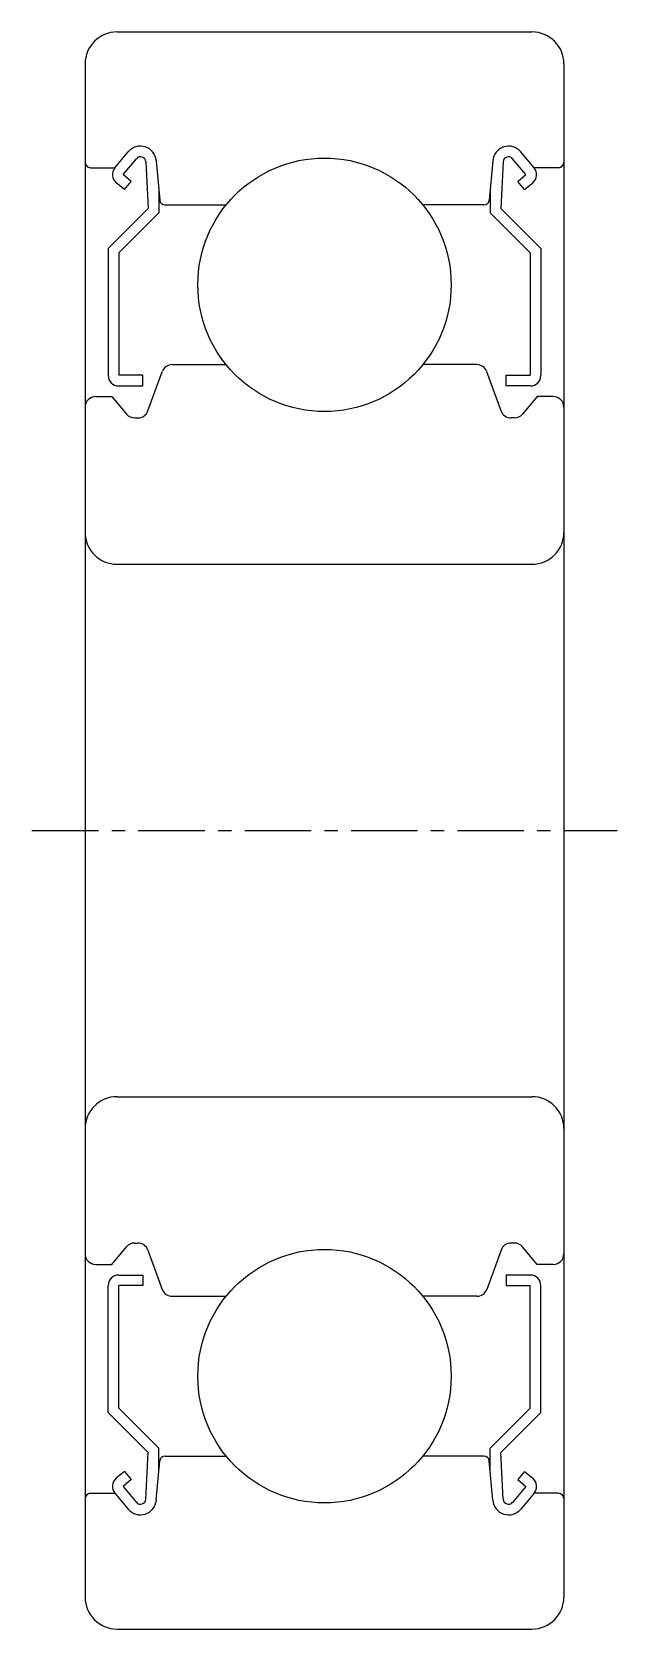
# Model space of a CAD drawing. Extents: x 73.8 to 144.9, y 78.1 to 135.3.
# Drawn here: x 133.89 to 144.89, y 105.32 to 135.32 of the extents above; entities outside this region: 2.
import ezdxf

# ---------------------------------------------------------------- set-up
doc = ezdxf.new("R2010")
doc.units = 0
doc.linetypes.add('CENTER', pattern=[2, 1.25, -0.25, 0.25, -0.25])
doc.layers.get('0').update_dxf_attribs({"linetype": 'CONTINUOUS'})
doc.layers.add('CENTER', color=1, linetype='CENTER')

msp = doc.modelspace()

# ---------------------------------------------------------------- linework, layer by layer
for p, q in [((135.492, 135.325), (143.292, 135.325)), ((134.892, 134.725), (134.892, 105.925)), ((143.892, 134.725), (143.892, 105.925)), ((135.452, 132.775), (135.702, 133.072)), ((135.605, 132.646), (135.855, 132.944)), ((136.23, 132.905), (136.295, 132.166)), ((142.554, 132.905), (142.489, 132.166)), ((143.179, 132.646), (142.929, 132.944)), ((143.332, 132.775), (143.082, 133.072)), ((134.992, 132.775), (135.452, 132.775)), ((135.758, 132.518), (135.605, 132.646)), ((136.032, 132.885), (136.075, 132.008)), ((142.752, 132.885), (142.709, 132.008)), ((143.026, 132.518), (143.179, 132.646)), ((143.792, 132.775), (143.332, 132.775)), ((135.63, 132.365), (135.477, 132.493)), ((135.63, 132.365), (135.758, 132.518)), ((136.275, 132.395), (136.275, 131.925)), ((142.509, 132.395), (142.509, 131.925)), ((143.154, 132.365), (143.026, 132.518)), ((143.154, 132.365), (143.307, 132.493)), ((136.075, 132.008), (135.325, 131.258)), ((136.395, 132.075), (137.543, 132.075)), ((142.389, 132.075), (141.241, 132.075)), ((142.709, 132.008), (143.459, 131.258)), ((136.275, 131.925), (135.525, 131.175)), ((142.509, 131.925), (143.259, 131.175)), ((135.325, 131.258), (135.325, 128.875)), ((135.525, 131.175), (135.525, 128.875)), ((143.259, 131.175), (143.259, 128.875)), ((143.459, 131.258), (143.459, 128.875)), ((136.53, 129.075), (137.543, 129.075)), ((142.254, 129.075), (141.241, 129.075)), ((135.975, 128.875), (135.525, 128.875)), ((135.975, 128.675), (135.975, 128.875)), ((136.074, 128.206), (136.342, 128.943)), ((142.71, 128.206), (142.442, 128.943)), ((142.809, 128.875), (143.259, 128.875)), ((142.809, 128.675), (142.809, 128.875)), ((135.092, 128.475), (135.392, 128.475)), ((135.392, 128.475), (135.668, 128.146)), ((135.525, 128.675), (135.975, 128.675)), ((143.259, 128.675), (142.809, 128.675)), ((143.392, 128.475), (143.116, 128.146)), ((143.692, 128.475), (143.392, 128.475)), ((135.821, 128.075), (135.886, 128.075)), ((142.963, 128.075), (142.898, 128.075)), ((135.492, 125.325), (143.292, 125.325)), ((135.492, 115.325), (143.292, 115.325)), ((135.392, 112.175), (135.668, 112.503)), ((135.821, 112.575), (135.886, 112.575)), ((142.963, 112.575), (142.898, 112.575)), ((143.392, 112.175), (143.116, 112.503)), ((136.074, 112.443), (136.342, 111.706)), ((142.71, 112.443), (142.442, 111.706)), ((135.092, 112.175), (135.392, 112.175)), ((135.525, 111.975), (135.975, 111.975)), ((135.975, 111.975), (135.975, 111.775)), ((143.259, 111.975), (142.809, 111.975)), ((142.809, 111.975), (142.809, 111.775)), ((143.692, 112.175), (143.392, 112.175)), ((135.325, 109.392), (135.325, 111.775)), ((135.525, 109.475), (135.525, 111.775)), ((135.975, 111.775), (135.525, 111.775)), ((142.809, 111.775), (143.259, 111.775)), ((143.259, 109.475), (143.259, 111.775)), ((143.459, 109.392), (143.459, 111.775)), ((136.53, 111.575), (137.543, 111.575)), ((142.254, 111.575), (141.241, 111.575)), ((136.075, 108.642), (135.325, 109.392)), ((136.275, 108.725), (135.525, 109.475)), ((142.509, 108.725), (143.259, 109.475)), ((142.709, 108.642), (143.459, 109.392)), ((136.032, 107.765), (136.075, 108.642)), ((136.275, 108.255), (136.275, 108.725)), ((142.509, 108.255), (142.509, 108.725)), ((142.752, 107.765), (142.709, 108.642)), ((136.23, 107.744), (136.295, 108.483)), ((136.395, 108.575), (137.543, 108.575)), ((136.682, 108.575), (136.682, 108.575)), ((136.969, 108.575), (136.969, 108.575)), ((142.389, 108.575), (141.241, 108.575)), ((142.554, 107.744), (142.489, 108.483)), ((135.63, 108.285), (135.477, 108.157)), ((135.758, 108.132), (135.605, 108.004)), ((135.605, 108.004), (135.855, 107.705)), ((135.63, 108.285), (135.758, 108.132)), ((143.179, 108.004), (142.929, 107.705)), ((143.154, 108.285), (143.026, 108.132)), ((143.026, 108.132), (143.179, 108.004)), ((143.154, 108.285), (143.307, 108.157)), ((134.992, 107.875), (135.452, 107.875)), ((135.452, 107.875), (135.702, 107.577)), ((143.332, 107.875), (143.082, 107.577)), ((143.792, 107.875), (143.332, 107.875)), ((135.492, 105.325), (143.292, 105.325))]:
    msp.add_line(p, q)
for centre in [(139.392, 130.575), (139.392, 110.075)]:
    msp.add_circle(centre, 2.381)
for centre, radius, start, end in [((135.492, 134.725), 0.6, 90, 180), ((143.292, 134.725), 0.6, 0, 90), ((135.932, 132.879), 0.3, 4.9968, 140.0029), ((135.932, 132.88), 0.1, 2.8198, 140.0022), ((142.853, 132.879), 0.3, 39.9971, 175.0032), ((142.852, 132.88), 0.1, 39.9978, 177.1802), ((134.992, 132.875), 0.1, 180, 270), ((135.605, 132.646), 0.2, 140.0029, 230.087), ((143.179, 132.646), 0.2, 309.913, 39.9971), ((143.792, 132.875), 0.1, 270, 0), ((136.395, 132.175), 0.1, 184.9968, 269.9995), ((142.389, 132.175), 0.1, 270.0005, 355.0032), ((136.53, 128.875), 0.2, 90, 159.9914), ((142.254, 128.875), 0.2, 20.0086, 90), ((135.525, 128.875), 0.2, 180, 270), ((143.259, 128.875), 0.2, 270, 0), ((135.092, 128.275), 0.2, 90, 180), ((143.692, 128.275), 0.2, 0, 90), ((135.821, 128.275), 0.2, 219.995, 270), ((135.886, 128.275), 0.2, 270, 339.9914), ((142.898, 128.275), 0.2, 200.0086, 270), ((142.963, 128.275), 0.2, 270, 320.005), ((135.492, 125.925), 0.6, 180, 270), ((143.292, 125.925), 0.6, 270, 0), ((135.492, 114.725), 0.6, 90, 180), ((143.292, 114.725), 0.6, 360, 90), ((135.821, 112.375), 0.2, 90, 140.005), ((135.886, 112.375), 0.2, 20.0086, 90), ((142.898, 112.375), 0.2, 90, 159.9914), ((142.963, 112.375), 0.2, 39.995, 90), ((135.092, 112.375), 0.2, 180, 270), ((143.692, 112.375), 0.2, 270, 0), ((135.525, 111.775), 0.2, 90, 180), ((143.259, 111.775), 0.2, 0, 90), ((136.53, 111.775), 0.2, 200.0086, 270), ((142.254, 111.775), 0.2, 270, 339.9914), ((136.395, 108.475), 0.1, 90.0005, 175.0032), ((142.389, 108.475), 0.1, 4.9968, 89.9995), ((135.605, 108.003), 0.2, 129.913, 219.9971), ((143.179, 108.003), 0.2, 320.0029, 50.087), ((134.992, 107.775), 0.1, 90, 180), ((135.932, 107.77), 0.3, 219.9971, 355.0032), ((135.932, 107.77), 0.1, 219.9978, 357.1802), ((142.853, 107.77), 0.3, 184.9968, 320.0029), ((142.852, 107.77), 0.1, 182.8198, 320.0022), ((143.792, 107.775), 0.1, 0, 90), ((135.492, 105.925), 0.6, 180, 270), ((143.292, 105.925), 0.6, 270, 0)]:
    msp.add_arc(centre, radius, start, end)
at = {"layer": 'CENTER', "color": 1, "linetype": 'CENTER'}
msp.add_line((133.892, 120.325), (144.892, 120.325), dxfattribs=at)

# ---------------------------------------------------------------- texts
for p in [(73.708, 85.619), (73.708, 78.119)]:
    msp.add_text('C6200ZZ', height=2).set_placement(p)

doc.saveas('drawing.dxf')
